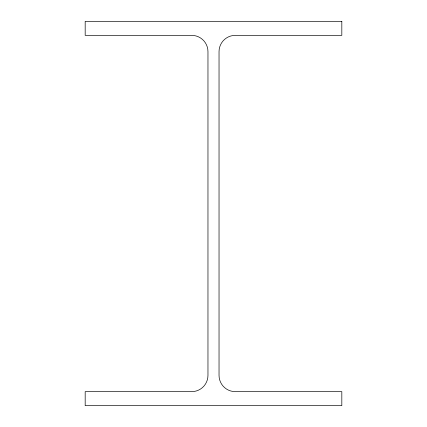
<?xml version="1.0" encoding="UTF-8"?>
<svg xmlns="http://www.w3.org/2000/svg" width="427" height="427" viewBox="0 0 427 427"><rect width="100%" height="100%" fill="white"/><g stroke="black" fill="none" stroke-linecap="round" stroke-linejoin="round"><path stroke-width="0.64" d="M341.819 21.35L85.181 21.35L85.181 35.356L191.68 35.356A16.285 16.285 0 0 1 207.965 51.64L207.965 375.36A16.285 16.285 0 0 1 191.68 391.644L85.181 391.644L85.181 405.65L341.819 405.65L341.819 391.644L235.32 391.644A16.285 16.285 0 0 1 219.035 375.36L219.035 51.64A16.285 16.285 0 0 1 235.32 35.356L341.819 35.356L341.819 21.35"/></g></svg>
